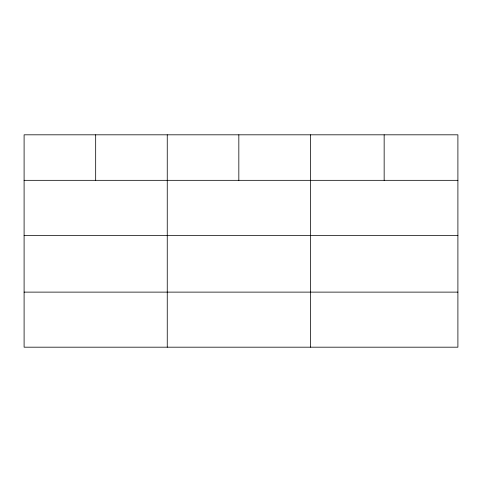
<?xml version="1.0" encoding="UTF-8"?>
<svg xmlns="http://www.w3.org/2000/svg" width="482" height="482" viewBox="0 0 482 482"><rect width="100%" height="100%" fill="white"/><g stroke="black" fill="none" stroke-linecap="round" stroke-linejoin="round"><path stroke-width="0.72" d="M457.9 235.391L457.9 134.815L24.1 134.815L24.1 347.185L457.9 347.185L457.9 235.391L24.1 235.391M24.1 180.328L457.9 180.328M24.1 292.122L457.9 292.122M384.154 134.815L384.154 180.328M310.408 134.815L310.408 347.185M238.831 134.815L238.831 180.328M167.254 134.815L167.254 347.185M95.677 134.815L95.677 180.328"/></g></svg>
